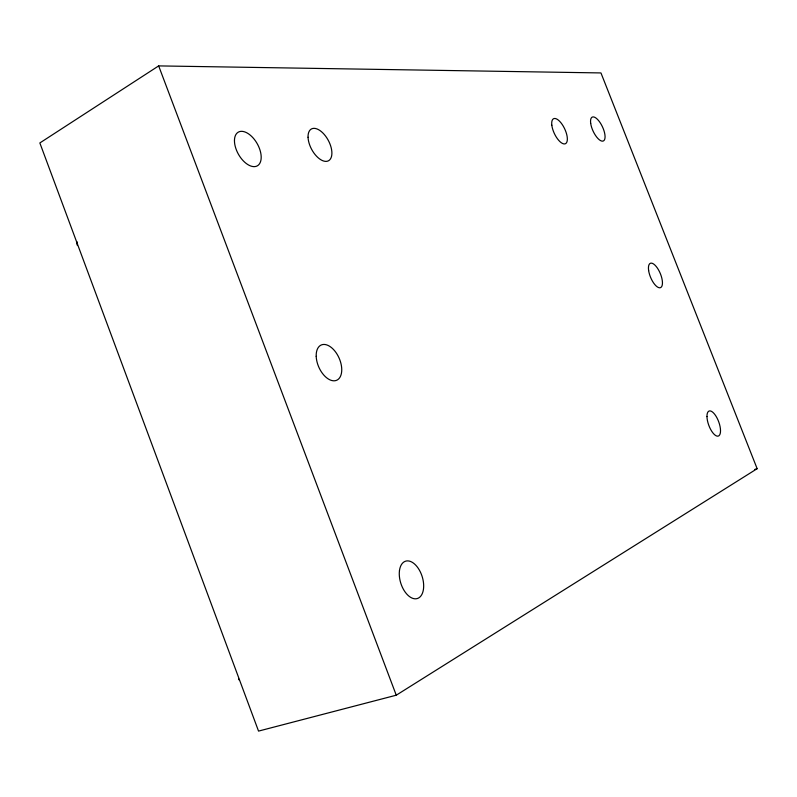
<?xml version="1.0" encoding="UTF-8"?>
<svg xmlns="http://www.w3.org/2000/svg" width="797" height="797" viewBox="0 0 797 797"><rect width="100%" height="100%" fill="white"/><g stroke="black" fill="none" stroke-linecap="round" stroke-linejoin="round"><path stroke-width="1.2" d="M158.663 65.902L39.85 142.952L258.537 731.098L396.258 695.203L757.15 468.686L600.958 72.935L158.663 65.902L396.258 695.203M754.799 469.423L757.15 468.686M239.21 679.961A116.372 11.786 -21.1 0 1 238.652 678.964M77.488 245.506A114.459 23.213 -20.2 0 1 77.02 241.72M590.687 123.306A13.17 5.151 65 0 0 602.612 141.159A13.17 5.151 65 0 0 600.101 122.618A13.17 5.151 65 0 0 590.687 123.306M648.638 270.572A13.2 5.23 67.3 0 0 660.314 287.707A13.2 5.23 67.3 0 0 657.386 268.061A13.2 5.23 67.3 0 0 648.638 270.572M234.457 140.88A19.357 10.779 60.5 0 0 254.651 166.623A19.357 10.779 60.5 0 0 254.363 139.425A19.357 10.779 60.5 0 0 234.457 140.88M316.2 356.329A19.248 11.108 66.3 0 0 335.896 380.548A19.248 11.108 66.3 0 0 334.81 350.999A19.248 11.108 66.3 0 0 316.2 356.329M399.446 570.772A19.586 11.198 72.4 0 0 415.675 598.816A19.586 11.198 72.4 0 0 419.282 569.945A19.586 11.198 72.4 0 0 399.446 570.772M706.969 416.552A13.35 5.26 69.6 0 0 717.29 436.158A13.35 5.26 69.6 0 0 716.981 417.897A13.35 5.26 69.6 0 0 706.969 416.552M308.05 137.243A18.052 9.464 61.8 0 0 326.391 161.373A18.052 9.464 61.8 0 0 325.475 135.968A18.052 9.464 61.8 0 0 308.05 137.243M551.823 125.219A13.838 5.669 64.7 0 0 564.565 143.938A13.838 5.669 64.7 0 0 562.194 124.462A13.838 5.669 64.7 0 0 551.823 125.219"/></g></svg>
